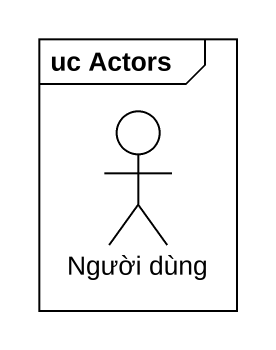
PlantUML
@startuml
mainframe uc Actors
actor "Người dùng" as Người_dùng
@enduml
